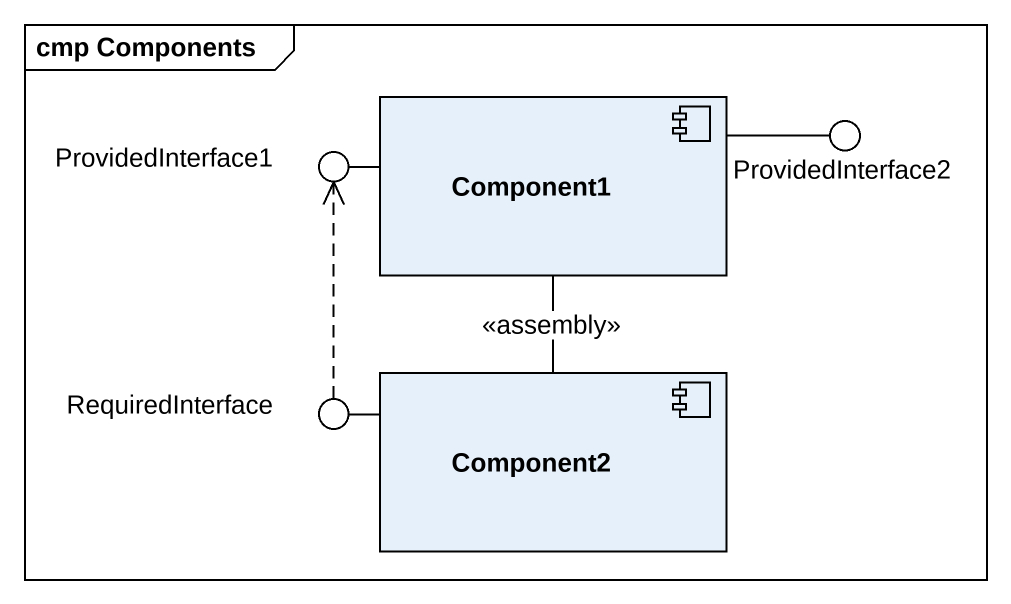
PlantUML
@startuml
mainframe cmp Components
() ProvidedInterface1
component Component1
() ProvidedInterface2
() RequiredInterface
component Component2
Component1 -left- ProvidedInterface1
Component1 -right- ProvidedInterface2
Component2 -left- RequiredInterface
RequiredInterface .up.> ProvidedInterface1
Component2 -up- Component1 : <<assembly>>
@enduml
